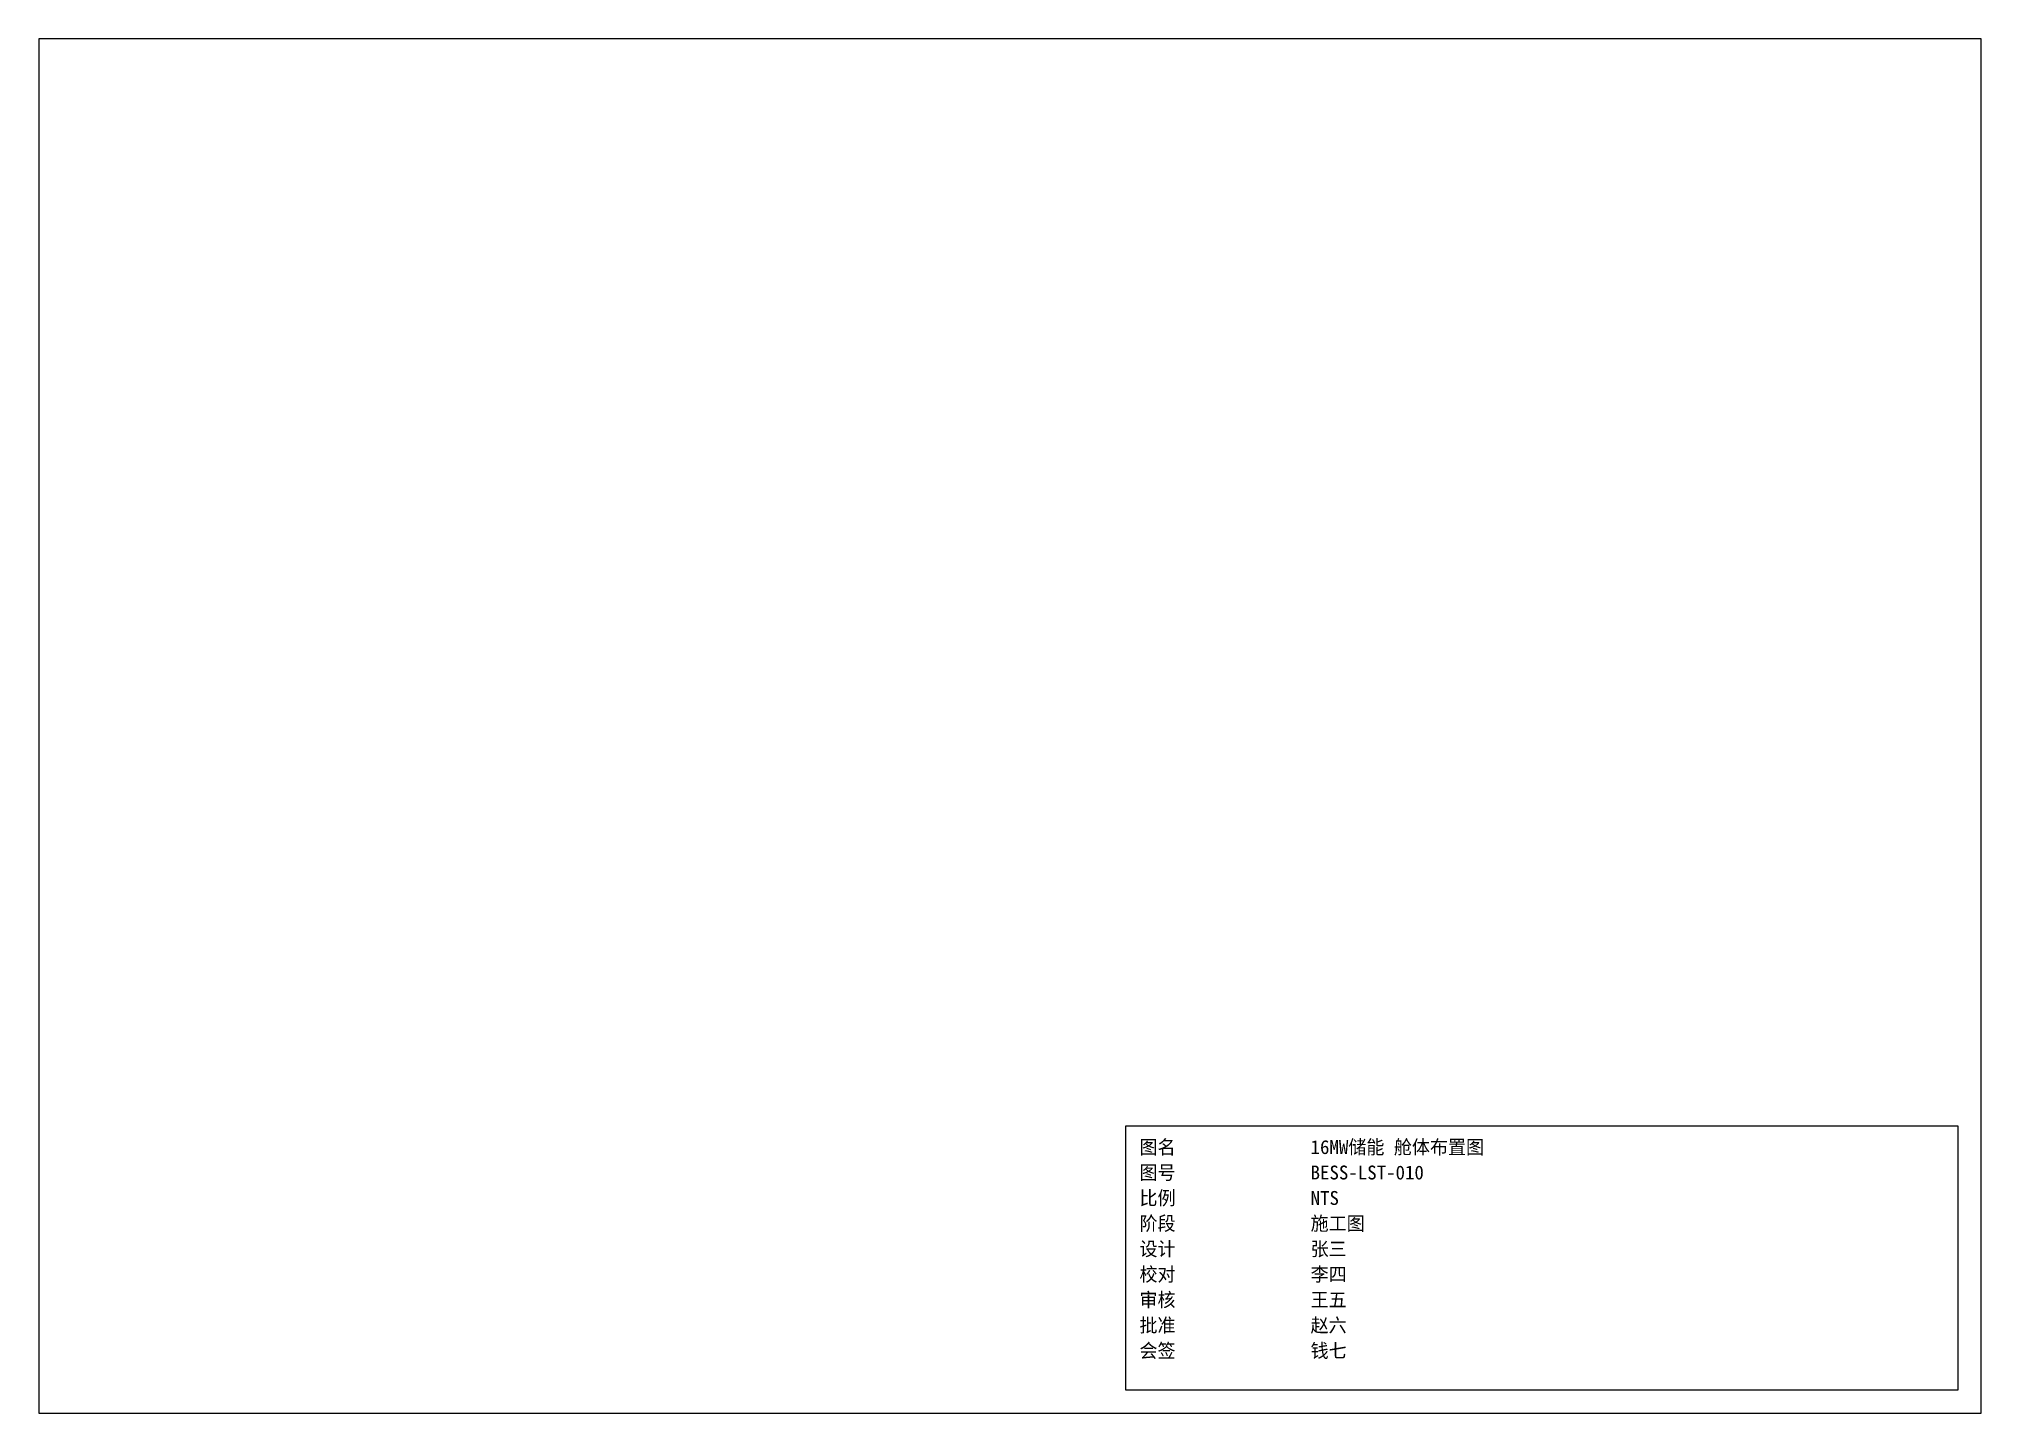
# Model space of a CAD drawing. Header units: metres. Extents: x 0 to 420, y 0 to 297.
import ezdxf

# ---------------------------------------------------------------- set-up
doc = ezdxf.new("R2010")
doc.units = ezdxf.units.M

msp = doc.modelspace()

# ---------------------------------------------------------------- linework, layer by layer
for points in [[(0, 0), (420, 0), (420, 297), (0, 297), (0, 0)], [(235, 5), (415, 5), (415, 62), (235, 62), (235, 5)]]:
    msp.add_lwpolyline(points, close=True)

# ---------------------------------------------------------------- texts
for s, p in [('图名', (238, 56)), ('16MW储能 舱体布置图', (275, 56)), ('图号', (238, 50.5)), ('BESS-LST-010', (275, 50.5)), ('比例', (238, 45)), ('NTS', (275, 45)), ('阶段', (238, 39.5)), ('施工图', (275, 39.5)), ('设计', (238, 34)), ('张三', (275, 34)), ('校对', (238, 28.5)), ('李四', (275, 28.5)), ('审核', (238, 23)), ('王五', (275, 23)), ('批准', (238, 17.5)), ('赵六', (275, 17.5)), ('会签', (238, 12)), ('钱七', (275, 12))]:
    msp.add_text(s, height=3).set_placement(p)

doc.saveas('drawing.dxf')
